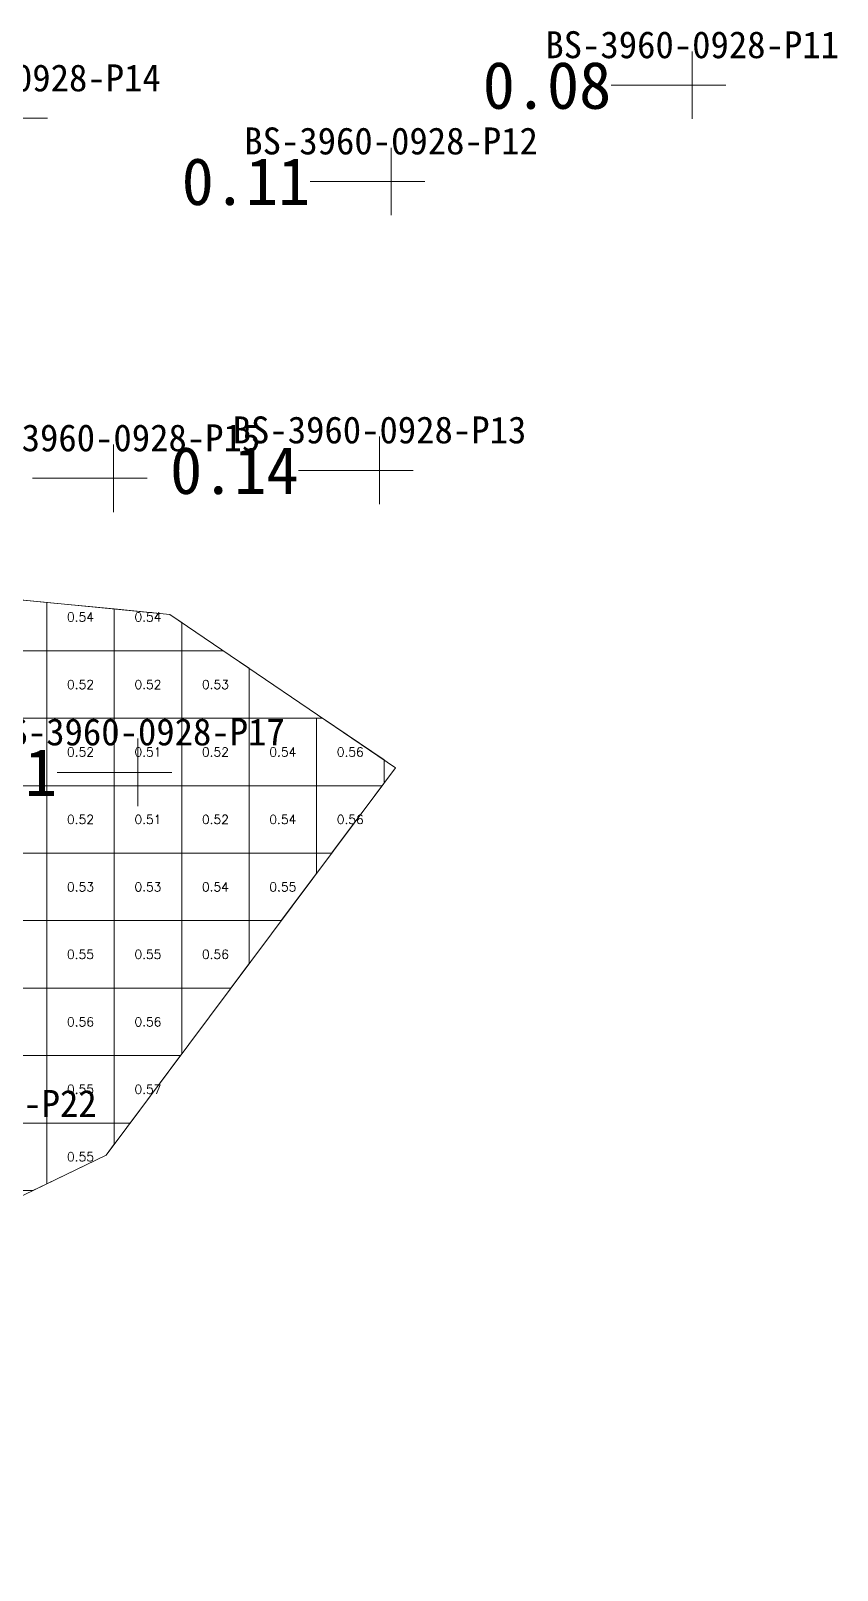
# Model space of a CAD drawing. Header units: inches. Extents: x 469907.8 to 469995.3, y 4349678 to 4349775.1.
# Drawn here: x 469971.06 to 469983.02, y 4349731.37 to 4349754.18 of the extents above; entities that cross this region are included whole.
import ezdxf
from ezdxf.enums import TextEntityAlignment as Align

# ---------------------------------------------------------------- set-up
doc = ezdxf.new("R2010")
doc.units = ezdxf.units.IN
doc.header["$MEASUREMENT"] = 0
for name, color, linetype, lineweight in [('点', 7, 'Continuous', 0), ('爆区方格网', 7, 'Continuous', 0), ('线条', 7, 'Continuous', 0), ('钻孔', 7, 'Continuous', 0)]:
    doc.layers.add(name, color=color, linetype=linetype, lineweight=lineweight)
doc.styles.add('3dmine_textStyle_1', font='txt.shx', dxfattribs={"height": 1, "bigfont": 'gbcbig.shx'})
doc.styles.add('3dmine_textStyle_2', font='', dxfattribs={"height": 1})
doc.styles.get('3dmine_textStyle_2').set_extended_font_data('SimSun-ExtB')

msp = doc.modelspace()

# ---------------------------------------------------------------- hatches: boundary and pattern name
at = {"layer": '钻孔', "linetype": 'Continuous', "lineweight": 0, "true_color": 0x808080, "extrusion": (0, 1, 0)}
for points in [[(-469981.867, 3949.95), (-469980.867, 3949.95), (-469980.867, 3961.95), (-469981.867, 3961.95)], [(-469971.811, 3950.183), (-469970.811, 3950.183), (-469970.811, 3962.183), (-469971.811, 3962.183)], [(-469977.403, 3950.063), (-469976.403, 3950.063), (-469976.403, 3962.063), (-469977.403, 3962.063)], [(-469977.231, 3950.334), (-469976.231, 3950.334), (-469976.231, 3962.334), (-469977.231, 3962.334)], [(-469973.286, 3950.374), (-469972.286, 3950.374), (-469972.286, 3962.374), (-469973.286, 3962.374)]]:
    msp.add_hatch(color=8, dxfattribs=at).paths.add_polyline_path(points, flags=0)
at = {"layer": '钻孔', "linetype": 'Continuous', "lineweight": 0, "true_color": 0x80ffff, "extrusion": (0, 1, 0)}
msp.add_hatch(color=131, dxfattribs=at).paths.add_polyline_path([(-469973.65, 3950.187), (-469972.65, 3950.187), (-469972.65, 3962.187), (-469973.65, 3962.187)], flags=0)

# ---------------------------------------------------------------- linework, layer by layer
at = {"color": 4, "linetype": 'Continuous', "lineweight": 0, "true_color": 0x00ffff, "elevation": 3955.86}
msp.add_lwpolyline([(469966.104, 4349731.069), (469962.467, 4349731.479), (469962.913, 4349733.585), (469965.824, 4349736.306), (469969.138, 4349736.051), (469972.177, 4349737.518), (469976.468, 4349743.26), (469973.121, 4349745.532), (469965.31, 4349746.298)], dxfattribs=at)
at = {"layer": '点', "color": 138, "linetype": 'Continuous', "lineweight": 0, "true_color": 0x004c4c}
for points, elevation in [([(469980.867, 4349752.876), (469980.867, 4349753.876)], 3961.95), ([(469981.367, 4349753.376), (469980.367, 4349753.376)], 3961.95), ([(469971.311, 4349752.885), (469970.311, 4349752.885)], 3962.183), ([(469976.403, 4349751.45), (469976.403, 4349752.45)], 3962.063), ([(469976.903, 4349751.95), (469975.903, 4349751.95)], 3962.063), ([(469972.286, 4349747.05), (469972.286, 4349748.05)], 3962.374), ([(469976.231, 4349747.167), (469976.231, 4349748.167)], 3962.334), ([(469976.731, 4349747.667), (469975.731, 4349747.667)], 3962.334), ([(469972.786, 4349747.55), (469971.786, 4349747.55)], 3962.374), ([(469972.65, 4349742.691), (469972.65, 4349743.691)], 3962.187), ([(469973.15, 4349743.191), (469972.15, 4349743.191)], 3962.187)]:
    msp.add_lwpolyline(points, dxfattribs=dict(at, elevation=elevation))
at = {"layer": '爆区方格网', "color": 4, "linetype": 'Continuous', "lineweight": 0, "true_color": 0x00ffff, "elevation": 3962.389}
for points in [[(469971.298, 4349745.711), (469971.298, 4349744.993), (469970.298, 4349744.993), (469970.298, 4349745.809), (469971.298, 4349745.711)], [(469972.298, 4349745.613), (469972.298, 4349744.993), (469971.298, 4349744.993), (469971.298, 4349745.711), (469972.298, 4349745.613)], [(469973.121, 4349745.532), (469973.298, 4349745.412), (469973.298, 4349744.993), (469972.298, 4349744.993), (469972.298, 4349745.613), (469973.121, 4349745.532)], [(469971.298, 4349743.993), (469970.298, 4349743.993), (469970.298, 4349744.993), (469971.298, 4349744.993), (469971.298, 4349743.993)], [(469972.298, 4349743.993), (469971.298, 4349743.993), (469971.298, 4349744.993), (469972.298, 4349744.993), (469972.298, 4349743.993)], [(469973.298, 4349743.993), (469972.298, 4349743.993), (469972.298, 4349744.993), (469973.298, 4349744.993), (469973.298, 4349743.993)], [(469974.298, 4349744.733), (469974.298, 4349743.993), (469973.298, 4349743.993), (469973.298, 4349744.993), (469973.915, 4349744.993), (469974.298, 4349744.733)], [(469971.298, 4349742.993), (469970.298, 4349742.993), (469970.298, 4349743.993), (469971.298, 4349743.993), (469971.298, 4349742.993)], [(469972.298, 4349742.993), (469971.298, 4349742.993), (469971.298, 4349743.993), (469972.298, 4349743.993), (469972.298, 4349742.993)], [(469973.298, 4349742.993), (469972.298, 4349742.993), (469972.298, 4349743.993), (469973.298, 4349743.993), (469973.298, 4349742.993)], [(469974.298, 4349742.993), (469973.298, 4349742.993), (469973.298, 4349743.993), (469974.298, 4349743.993), (469974.298, 4349742.993)], [(469971.298, 4349741.993), (469970.298, 4349741.993), (469970.298, 4349742.993), (469971.298, 4349742.993), (469971.298, 4349741.993)], [(469972.298, 4349741.993), (469971.298, 4349741.993), (469971.298, 4349742.993), (469972.298, 4349742.993), (469972.298, 4349741.993)], [(469973.298, 4349741.993), (469972.298, 4349741.993), (469972.298, 4349742.993), (469973.298, 4349742.993), (469973.298, 4349741.993)], [(469974.298, 4349741.993), (469973.298, 4349741.993), (469973.298, 4349742.993), (469974.298, 4349742.993), (469974.298, 4349741.993)], [(469971.298, 4349740.993), (469970.298, 4349740.993), (469970.298, 4349741.993), (469971.298, 4349741.993), (469971.298, 4349740.993)], [(469972.298, 4349740.993), (469971.298, 4349740.993), (469971.298, 4349741.993), (469972.298, 4349741.993), (469972.298, 4349740.993)], [(469973.298, 4349740.993), (469972.298, 4349740.993), (469972.298, 4349741.993), (469973.298, 4349741.993), (469973.298, 4349740.993)], [(469974.298, 4349740.993), (469973.298, 4349740.993), (469973.298, 4349741.993), (469974.298, 4349741.993), (469974.298, 4349740.993)], [(469971.298, 4349739.993), (469970.298, 4349739.993), (469970.298, 4349740.993), (469971.298, 4349740.993), (469971.298, 4349739.993)], [(469972.298, 4349739.993), (469971.298, 4349739.993), (469971.298, 4349740.993), (469972.298, 4349740.993), (469972.298, 4349739.993)], [(469973.298, 4349739.993), (469972.298, 4349739.993), (469972.298, 4349740.993), (469973.298, 4349740.993), (469973.298, 4349739.993)], [(469974.298, 4349740.356), (469974.027, 4349739.993), (469973.298, 4349739.993), (469973.298, 4349740.993), (469974.298, 4349740.993), (469974.298, 4349740.356)], [(469971.298, 4349738.993), (469970.298, 4349738.993), (469970.298, 4349739.993), (469971.298, 4349739.993), (469971.298, 4349738.993)], [(469972.298, 4349738.993), (469971.298, 4349738.993), (469971.298, 4349739.993), (469972.298, 4349739.993), (469972.298, 4349738.993)], [(469973.298, 4349739.018), (469973.279, 4349738.993), (469972.298, 4349738.993), (469972.298, 4349739.993), (469973.298, 4349739.993), (469973.298, 4349739.018)], [(469971.298, 4349737.993), (469970.298, 4349737.993), (469970.298, 4349738.993), (469971.298, 4349738.993), (469971.298, 4349737.993)], [(469972.298, 4349737.993), (469971.298, 4349737.993), (469971.298, 4349738.993), (469972.298, 4349738.993), (469972.298, 4349737.993)], [(469972.532, 4349737.993), (469972.298, 4349737.993), (469972.298, 4349738.993), (469973.279, 4349738.993), (469972.532, 4349737.993)], [(469971.298, 4349737.093), (469971.09, 4349736.993), (469970.298, 4349736.993), (469970.298, 4349737.993), (469971.298, 4349737.993), (469971.298, 4349737.093)], [(469972.298, 4349737.68), (469972.177, 4349737.518), (469971.298, 4349737.093), (469971.298, 4349737.993), (469972.298, 4349737.993), (469972.298, 4349737.68)]]:
    msp.add_lwpolyline(points, dxfattribs=at)
at = {"layer": '爆区方格网', "color": 131, "linetype": 'Continuous', "lineweight": 0, "true_color": 0x80ffff, "elevation": 3962.389}
for points in [[(469975.298, 4349742.993), (469974.298, 4349742.993), (469974.298, 4349743.993), (469975.298, 4349743.993), (469975.298, 4349742.993)], [(469976.298, 4349743.375), (469976.298, 4349743.032), (469976.269, 4349742.993), (469975.298, 4349742.993), (469975.298, 4349743.993), (469975.388, 4349743.993), (469976.298, 4349743.375)], [(469975.298, 4349741.993), (469974.298, 4349741.993), (469974.298, 4349742.993), (469975.298, 4349742.993), (469975.298, 4349741.993)], [(469975.521, 4349741.993), (469975.298, 4349741.993), (469975.298, 4349742.993), (469976.269, 4349742.993), (469975.521, 4349741.993)], [(469975.298, 4349741.694), (469974.774, 4349740.993), (469974.298, 4349740.993), (469974.298, 4349741.993), (469975.298, 4349741.993), (469975.298, 4349741.694)]]:
    msp.add_lwpolyline(points, dxfattribs=at)
at = {"layer": '线条', "color": 138, "linetype": 'Continuous', "lineweight": 0, "true_color": 0x004c4c}
for points, elevation in [([(469980.867, 4349753.376), (469980.867, 4349753.376), (469980.867, 4349753.376)], 3961.95), ([(469976.403, 4349751.95), (469976.403, 4349751.95), (469976.403, 4349751.95)], 3962.063), ([(469976.231, 4349747.667), (469976.231, 4349747.667), (469976.231, 4349747.667)], 3962.334), ([(469972.286, 4349747.55), (469972.286, 4349747.55), (469972.286, 4349747.55)], 3962.374), ([(469972.65, 4349743.191), (469972.65, 4349743.191), (469972.65, 4349743.191)], 3962.187)]:
    msp.add_lwpolyline(points, dxfattribs=dict(at, elevation=elevation))
at = {"layer": '钻孔', "color": 8, "linetype": 'Continuous', "lineweight": 0, "true_color": 0x808080}
for points, elevation in [([(469980.867, 4349753.376), (469979.667, 4349753.376)], 3961.95), ([(469980.867, 4349753.376), (469979.667, 4349753.376)], 3949.95), ([(469976.403, 4349751.95), (469975.203, 4349751.95)], 3962.063), ([(469976.403, 4349751.95), (469975.203, 4349751.95)], 3950.063), ([(469976.231, 4349747.667), (469975.031, 4349747.667)], 3962.334), ([(469976.231, 4349747.667), (469975.031, 4349747.667)], 3950.334), ([(469972.286, 4349747.55), (469971.086, 4349747.55)], 3962.374), ([(469972.286, 4349747.55), (469971.086, 4349747.55)], 3950.374)]:
    msp.add_lwpolyline(points, dxfattribs=dict(at, elevation=elevation))
at = {"layer": '钻孔', "color": 131, "linetype": 'Continuous', "lineweight": 0, "true_color": 0x80ffff}
for elevation in [3962.187, 3950.187]:
    msp.add_lwpolyline([(469972.65, 4349743.191), (469971.45, 4349743.191)], dxfattribs=dict(at, elevation=elevation))

# ---------------------------------------------------------------- texts
at = {"color": 4, "linetype": 'Continuous', "lineweight": 0, "true_color": 0x00ffff, "style": '3dmine_textStyle_1'}
for s, p in [('0.54', (469971.798, 4349745.493, 3962.389)), ('0.54', (469972.798, 4349745.493, 3962.389)), ('0.52', (469971.798, 4349744.493, 3962.389)), ('0.52', (469972.798, 4349744.493, 3962.389)), ('0.53', (469973.798, 4349744.493, 3962.389)), ('0.52', (469971.798, 4349743.493, 3962.389)), ('0.51', (469972.798, 4349743.493, 3962.389)), ('0.52', (469973.798, 4349743.493, 3962.389)), ('0.52', (469971.798, 4349742.493, 3962.389)), ('0.51', (469972.798, 4349742.493, 3962.389)), ('0.52', (469973.798, 4349742.493, 3962.389)), ('0.53', (469971.798, 4349741.493, 3962.389)), ('0.53', (469972.798, 4349741.493, 3962.389)), ('0.54', (469973.798, 4349741.493, 3962.389)), ('0.55', (469971.798, 4349740.493, 3962.389)), ('0.55', (469972.798, 4349740.493, 3962.389)), ('0.56', (469973.798, 4349740.493, 3962.389)), ('0.56', (469971.798, 4349739.493, 3962.389)), ('0.56', (469972.798, 4349739.493, 3962.389)), ('0.55', (469971.798, 4349738.493, 3962.389)), ('0.57', (469972.798, 4349738.493, 3962.389)), ('0.55', (469971.798, 4349737.493, 3962.389))]:
    msp.add_text(s, height=0.1333, dxfattribs=at).set_placement(p, align=Align.MIDDLE_CENTER)
at = {"color": 131, "linetype": 'Continuous', "lineweight": 0, "true_color": 0x80ffff, "style": '3dmine_textStyle_1'}
for s, p in [('0.54', (469974.798, 4349743.493, 3962.389)), ('0.56', (469975.798, 4349743.493, 3962.389)), ('0.54', (469974.798, 4349742.493, 3962.389)), ('0.56', (469975.798, 4349742.493, 3962.389)), ('0.55', (469974.798, 4349741.493, 3962.389))]:
    msp.add_text(s, height=0.1333, dxfattribs=at).set_placement(p, align=Align.MIDDLE_CENTER)
at = {"layer": '钻孔', "color": 138, "linetype": 'Continuous', "lineweight": 0, "true_color": 0x004c4c, "style": '3dmine_textStyle_2'}
for s, p in [('BS-3960-0928-P11', (469980.867, 4349753.776, 3961.95)), ('BS-3960-0928-P14', (469970.811, 4349753.285, 3962.183)), ('BS-3960-0928-P12', (469976.403, 4349752.35, 3962.063)), ('BS-3960-0928-P15', (469972.286, 4349747.95, 3962.374)), ('BS-3960-0928-P13', (469976.231, 4349748.067, 3962.334)), ('BS-3960-0928-P17', (469972.65, 4349743.591, 3962.187)), ('BS-3960-0928-P22', (469969.861, 4349738.084, 3962.126))]:
    msp.add_text(s, height=0.4, dxfattribs=at).set_placement(p, align=Align.CENTER)
at = {"layer": '钻孔', "color": 8, "linetype": 'Continuous', "lineweight": 0, "true_color": 0x808080, "style": '3dmine_textStyle_2'}
for s, p in [('0.08', (469979.667, 4349753.376, 3955.95)), ('0.11', (469975.203, 4349751.95, 3956.063)), ('0.14', (469975.031, 4349747.667, 3956.334))]:
    msp.add_text(s, height=0.7, dxfattribs=at).set_placement(p, align=Align.MIDDLE_RIGHT)
at = {"layer": '钻孔', "color": 131, "linetype": 'Continuous', "lineweight": 0, "true_color": 0x80ffff, "style": '3dmine_textStyle_2'}
msp.add_text('0.51', height=0.7, dxfattribs=at).set_placement((469971.45, 4349743.191, 3956.187), align=Align.MIDDLE_RIGHT)

doc.saveas('drawing.dxf')
